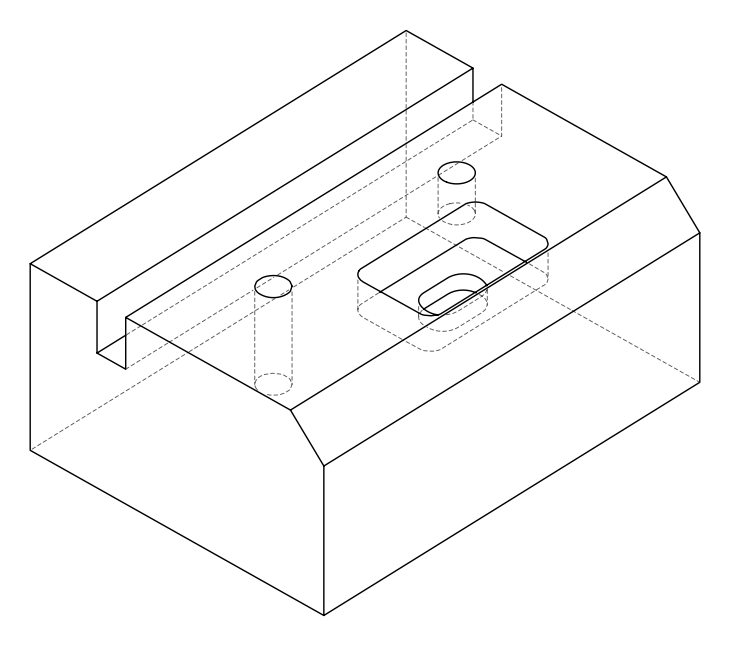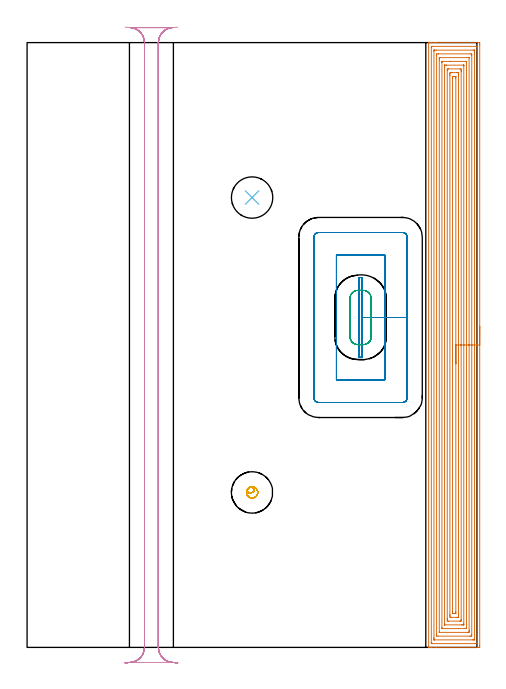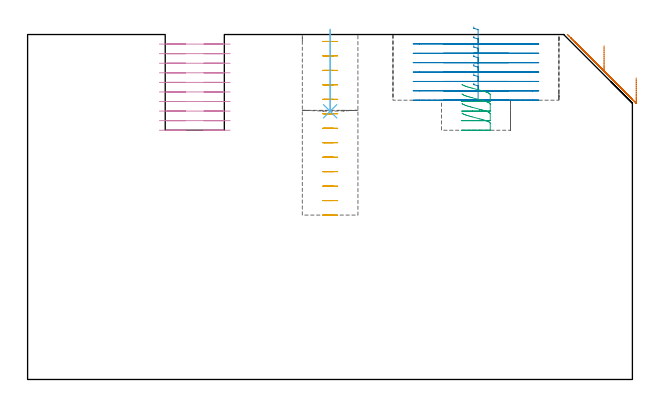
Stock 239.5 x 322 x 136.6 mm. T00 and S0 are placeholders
(PLAN: 6 operations, 2 tool changes, 52.2 min)
(1 AREA_MILL | FG_CHAMFER_SURFACE | UGT0205_001 | 26.15 min | 119109 mm3)
(2 MILL_RECTANGULAR_POCKET | POCKET_RECTANGULAR_STRAIGHT | NXT0201_012 | Follow Part, ap 4, ae 75% | 8.79 min | 179485 mm3)
(3 MILL_RECTANGULAR_POCKET_1 | POCKET_RECTANGULAR_STRAIGHT_1 | NXT0201_012 | Follow Part, ap 4, ae 75% | 1.02 min | 13045 mm3)
(4 MILL_RECTANGULAR_SLOT | SLOT_RECTANGULAR | NXT0201_012 | Follow Part, ap 4, ae 75% | 14.59 min | 285556 mm3)
(5 MILL_BLIND_HOLE_FROM_SOLID_MATERIAL | STEP1POCKET | NXT0201_012 | Spiral | 1.57 min | 27178 mm3)
(6 INDEXABLE_INSERT_DRILL_BLIND_HOLE_FROM_SOLID | STEP1POCKET_1 | NXT0302_015 | 0.13 min | 11463 mm3)
(TOOL UGT0205_001 | Chamfer Mill 20 x 3 x 45 deg. | D20 FL50 Z2)
(TOOL NXT0201_012 | ENDMILL 16mm [2P460-1600-NA 1630] | D16 FL38 Z6)
(TOOL NXT0302_015 | Index. Insert Drill 22mm [880-D2200L25-03] | D22 PA176 FL66 Z2)
(OP 1 AREA_MILL)
G17 G21 G94 G90
T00 M6
G54
G17 G0 G90 X241. Y171. S1061 M3
G43 Z146.6 H0
Z119.4
G94 G1 Y170.962 Z118.528 F250.
Y170.848 Z117.664
Y170.659 Z116.812
Y170.397 Z115.98
Y170.063 Z115.174
Y169.66 Z114.4
Y169.191 Z113.664
Y168.66 Z112.972
Y168.071 Z112.329
Y167.428 Z111.74
Y166.736 Z111.208
Y166. Z110.74
Y165.226 Z110.337
Y164.42 Z110.003
Y163.588 Z109.741
Y162.736 Z109.552
Y161.872 Z109.438
Y161. Z109.4
Y0.882
X240.998 Y0.62 Z109.402
X240.992 Y0.007 Z109.406
X240.985 Y0.004 Z109.412
X240.368 Y0. Z110.029
X217.735 Z132.66
X215.326 Z135.069
X214.633 Z135.766
X214.289 Z136.11
X213.871 Z136.52
X213.803 Y0.01 Z136.588
X213.8 Y0.173 Z136.6
Y321.827
X213.803 Y321.99 Z136.588
X213.869 Y321.994 Z136.523
X214.29 Y322. Z136.11
X214.633 Z135.766
X215.326 Z135.069
X216.567 Z133.83
X217.115 Z133.28
X217.736 Z132.66
X240.368 Y321.999 Z110.029
X240.985 Y321.996 Z109.412
X240.992 Y321.993 Z109.406
X240.997 Y321.38 Z109.403
X241. Y320.749 Z109.4
Y161.
X239.586 Z110.814
X239.585 Y2.407 Z110.815
X239.584 Y2.297 Z110.816
X239.579 Y2.183 Z110.821
X239.569 Y2.01 Z110.831
X239.474 Y2.008 Z110.926
X238.985 Y2.001 Z111.415
X215.733 Y2. Z134.667
X215.326 Y2.002 Z135.074
X215.268 Y2.005 Z135.132
X215.234 Y2.01 Z135.166
X215.221 Y2.015 Z135.179
X215.219 Y2.071 Z135.181
X215.215 Y2.295 Z135.185
Y2.407
X215.214 Y2.519 Z135.186
X215.215 Y319.593 Z135.185
X215.216 Y319.703 Z135.184
X215.221 Y319.817 Z135.179
X215.231 Y319.99 Z135.169
X215.326 Y319.992 Z135.074
X215.815 Y319.999 Z134.585
X239.067 Y320. Z111.333
X239.474 Y319.998 Z110.926
X239.532 Y319.995 Z110.868
X239.566 Y319.99 Z110.834
X239.579 Y319.986 Z110.821
X239.581 Y319.929 Z110.819
X239.585 Y319.705 Z110.815
X239.586 Y319.593 Z110.814
Y319.481
Y161.
X238.172 Z112.228
X238.171 Y4.601 Z112.229
X238.17 Y4.194 Z112.23
X238.167 Y4.073 Z112.233
X238.165 Y4.021 Z112.235
X238.073 Y4.01 Z112.327
X237.877 Y4.002 Z112.523
X237.685 Y4.001 Z112.715
X236.985 Y4. Z113.415
X216.921 Y4.001 Z133.479
X216.792 Y4.003 Z133.608
X216.689 Y4.008 Z133.711
X216.635 Y4.013 Z133.765
X216.633 Y4.033 Z133.767
X216.631 Y4.194 Z133.769
X216.629 Y4.68 Z133.771
X216.628 Y5.087 Z133.772
X216.629 Y317.399 Z133.771
X216.63 Y317.806 Z133.77
X216.633 Y317.927 Z133.767
X216.635 Y317.979 Z133.765
X216.728 Y317.99 Z133.672
X216.923 Y317.998 Z133.477
X217.115 Y317.999 Z133.285
X217.815 Y318. Z132.585
X237.879 Y317.999 Z112.521
X238.008 Y317.997 Z112.392
X238.111 Y317.992 Z112.289
X238.165 Y317.987 Z112.235
X238.167 Y317.967 Z112.233
X238.169 Y317.806 Z112.231
X238.171 Y317.32 Z112.229
X238.172 Y316.913 Z112.228
Y161.
X236.757 Z113.643
Y6.874
X236.75 Y6.021 Z113.65
X235.896 Y6. Z114.504
X235.877 Z114.523
X218.884 Z131.516
X218.05 Y6.023 Z132.35
X218.043 Y6.841 Z132.357
Y315.126
X218.05 Y315.979 Z132.35
X218.904 Y316. Z131.496
X218.923 Z131.477
X235.916 Z114.484
X236.75 Y315.977 Z113.65
X236.757 Y315.159 Z113.643
Y161.
X235.343 Z115.057
Y9.214
X235.34 Y8.661 Z115.06
X235.336 Y8.327 Z115.064
X235.326 Y8.01 Z115.074
X235.002 Y8.004 Z115.398
X234.768 Y8.001 Z115.632
X219.564 Z130.836
X219.481 Y8.007 Z130.919
X219.464 Y8.01 Z130.936
X219.461 Y8.016 Z130.939
X219.459 Y8.029 Z130.941
X219.458 Y8.108 Z130.942
X219.457 Y312.786 Z130.943
X219.46 Y313.339 Z130.94
X219.464 Y313.673 Z130.936
X219.474 Y313.99 Z130.926
X219.798 Y313.996 Z130.602
X220.032 Y313.999 Z130.368
X235.236 Z115.164
X235.319 Y313.993 Z115.081
X235.336 Y313.99 Z115.064
X235.339 Y313.984 Z115.061
X235.341 Y313.971 Z115.059
X235.342 Y313.892 Z115.058
X235.343 Y161. Z115.057
X233.929 Z116.471
Y10.627
X233.928 Y10.448 Z116.472
X233.924 Y10.091 Z116.476
X233.922 Y10.011 Z116.478
X233.811 Y10.006 Z116.589
X233.66 Y10.002 Z116.74
X229.636 Y10. Z120.764
X221.14 Y10.001 Z129.26
X220.933 Y10.006 Z129.467
X220.889 Y10.01 Z129.511
X220.878 Y10.014 Z129.522
X220.876 Y10.031 Z129.524
X220.873 Y10.078 Z129.527
X220.871 Y10.269 Z129.529
Y10.448
Y311.373
X220.872 Y311.552 Z129.528
X220.876 Y311.909 Z129.524
X220.878 Y311.989 Z129.522
X220.989 Y311.994 Z129.411
X221.14 Y311.998 Z129.26
X225.164 Y312. Z125.236
X233.66 Y311.999 Z116.74
X233.867 Y311.994 Z116.533
X233.911 Y311.99 Z116.489
X233.922 Y311.986 Z116.478
X233.924 Y311.969 Z116.476
X233.927 Y311.922 Z116.473
X233.929 Y311.731 Z116.471
Y311.552
Y161.
X232.515 Z117.885
Y12.933
X232.512 Y12.235 Z117.888
X232.51 Y12.044 Z117.89
X232.508 Y12.019 Z117.892
X232.494 Y12.01 Z117.906
X232.436 Y12.006 Z117.964
X232.319 Y12.003 Z118.081
X231.66 Y12. Z118.74
X231.425 Z118.975
X222.403 Z127.997
X222.34 Y12.002 Z128.06
X222.299 Y12.006 Z128.101
X222.292 Y12.009 Z128.108
X222.289 Y12.015 Z128.111
X222.287 Y12.04 Z128.113
X222.286 Y12.235 Z128.114
X222.285 Y12.431 Z128.115
Y309.067
X222.288 Y309.765 Z128.112
X222.29 Y309.956 Z128.11
X222.292 Y309.981 Z128.108
X222.306 Y309.99 Z128.094
X222.364 Y309.994 Z128.036
X222.481 Y309.997 Z127.919
X223.14 Y310. Z127.26
X223.375 Z127.025
X232.397 Z118.003
X232.46 Y309.998 Z117.94
X232.501 Y309.994 Z117.899
X232.508 Y309.991 Z117.892
X232.511 Y309.985 Z117.889
X232.513 Y309.96 Z117.887
X232.514 Y309.765 Z117.886
X232.515 Y309.569 Z117.885
Y161.
X231.1 Z119.3
Y14.916
X231.098 Y14.349 Z119.302
X231.093 Y14.022 Z119.307
X230.552 Y14. Z119.848
X230.53 Z119.87
X224.27 Y14.001 Z126.13
X223.707 Y14.022 Z126.693
X223.701 Y14.59 Z126.699
X223.7 Y14.916 Z126.7
Y15.485
Y307.084
X223.702 Y307.651 Z126.698
X223.707 Y307.978 Z126.693
X224.248 Y308. Z126.152
X224.27 Z126.13
X230.53 Y307.999 Z119.87
X231.093 Y307.978 Z119.307
X231.099 Y307.41 Z119.301
X231.1 Y307.084 Z119.3
X231.101 Y306.515 Z119.299
X231.1 Y161. Z119.3
X229.686 Z120.714
Y17.546
X229.684 Y16.703 Z120.716
X229.682 Y16.656 Z120.718
X229.636 Y16.01 Z120.764
X229.441 Y16.004 Z120.959
X228.742 Y16.001 Z121.658
X228.55 Y16. Z121.85
X225.866 Y16.001 Z124.534
X225.164 Y16.01 Z125.236
X225.118 Y16.703 Z125.282
X225.116 Y16.751 Z125.284
X225.114 Y17.596 Z125.286
Y304.454
X225.116 Y305.297 Z125.284
X225.118 Y305.344 Z125.282
X225.164 Y305.99 Z125.236
X225.359 Y305.996 Z125.041
X226.058 Y305.999 Z124.342
X226.25 Y306. Z124.15
X228.934 Y305.999 Z121.466
X229.636 Y305.99 Z120.764
X229.682 Y305.297 Z120.718
X229.684 Y305.249 Z120.716
X229.686 Y304.404 Z120.714
Y161.
X228.272 Z122.128
Y18.959
X228.27 Y18.49 Z122.13
X228.267 Y18.07 Z122.133
X228.265 Y18.014 Z122.135
X228.214 Y18.01 Z122.186
X228.092 Y18.005 Z122.308
X227.847 Y18.002 Z122.553
X227.443 Y18. Z122.957
X226.953 Y18.001 Z123.447
X226.545 Y18.004 Z123.855
X226.534 Y18.011 Z123.866
X226.532 Y18.017 Z123.868
X226.529 Y18.49 Z123.871
X226.528 Y18.914 Z123.872
Y303.041
X226.53 Y303.51 Z123.87
X226.533 Y303.93 Z123.867
X226.535 Y303.986 Z123.865
X226.586 Y303.99 Z123.814
X226.708 Y303.995 Z123.692
X226.953 Y303.998 Z123.447
X227.357 Y304. Z123.043
X227.847 Y303.999 Z122.553
X228.255 Y303.996 Z122.145
X228.266 Y303.989 Z122.134
X228.268 Y303.983 Z122.132
X228.271 Y303.51 Z122.129
X228.272 Y303.086 Z122.128
Y161.
Y160.128 Z122.166
Y159.263 Z122.28
Y158.412 Z122.469
Y157.58 Z122.731
Y156.774 Z123.065
Y156. Z123.468
Y155.264 Z123.936
Y154.572 Z124.467
Y153.929 Z125.057
Y153.34 Z125.7
Y152.808 Z126.392
Y152.34 Z127.128
Y151.937 Z127.902
Y151.603 Z128.708
Y151.341 Z129.54
Y151.152 Z130.391
Y151.038 Z131.256
Y151. Z132.128
G0 Z146.6
M5
M2
(OP 2 MILL_RECTANGULAR_POCKET)
G17 G21 G94 G90
T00 M6
G54
G17 G0 G90 X176.7 Y156.508 S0 M3
G43 Z146.6 H1
Z139.6
G94 G1 Y154.4 Z139.035 F250.
X178.4 Z138.58
Y175.65 Z132.886
Y196.9 F500.
X176.7
Y154.4
X178.4
Y175.65
X190.4
Y208.9
X164.7
Y142.4
X190.4
Y175.65
X202.4
Y218.4
G3 X199.9 Y220.9 R2.5
G1 X155.2
G3 X152.7 Y218.4 R2.5
G1 Y132.9
G3 X155.2 Y130.4 R2.5
G1 X199.9
G3 X202.4 Y132.9 R2.5
G1 Y175.65
Y176.65
G0 X176.7 Y156.508 Z135.886
G1 Y154.4 Z135.321 F250.
X178.4 Z134.865
Y175.65 Z129.171
Y196.9 F500.
X176.7
Y154.4
X178.4
Y175.65
X190.4
Y208.9
X164.7
Y142.4
X190.4
Y175.65
X202.4
Y218.4
G3 X199.9 Y220.9 R2.5
G1 X155.2
G3 X152.7 Y218.4 R2.5
G1 Y132.9
G3 X155.2 Y130.4 R2.5
G1 X199.9
G3 X202.4 Y132.9 R2.5
G1 Y175.65
Y176.65
G0 X176.7 Y156.508 Z132.171
G1 Y154.4 Z131.607 F250.
X178.4 Z131.151
Y175.65 Z125.457
Y196.9 F500.
X176.7
Y154.4
X178.4
Y175.65
X190.4
Y208.9
X164.7
Y142.4
X190.4
Y175.65
X202.4
Y218.4
G3 X199.9 Y220.9 R2.5
G1 X155.2
G3 X152.7 Y218.4 R2.5
G1 Y132.9
G3 X155.2 Y130.4 R2.5
G1 X199.9
G3 X202.4 Y132.9 R2.5
G1 Y175.65
Y176.65
G0 X176.7 Y156.508 Z128.457
G1 Y154.4 Z127.892 F250.
X178.4 Z127.437
Y175.65 Z121.743
Y196.9 F500.
X176.7
Y154.4
X178.4
Y175.65
X190.4
Y208.9
X164.7
Y142.4
X190.4
Y175.65
X202.4
Y218.4
G3 X199.9 Y220.9 R2.5
G1 X155.2
G3 X152.7 Y218.4 R2.5
G1 Y132.9
G3 X155.2 Y130.4 R2.5
G1 X199.9
G3 X202.4 Y132.9 R2.5
G1 Y175.65
Y176.65
G0 X176.7 Y156.508 Z124.743
G1 Y154.4 Z124.178 F250.
X178.4 Z123.722
Y175.65 Z118.029
Y196.9 F500.
X176.7
Y154.4
X178.4
Y175.65
X190.4
Y208.9
X164.7
Y142.4
X190.4
Y175.65
X202.4
Y218.4
G3 X199.9 Y220.9 R2.5
G1 X155.2
G3 X152.7 Y218.4 R2.5
G1 Y132.9
G3 X155.2 Y130.4 R2.5
G1 X199.9
G3 X202.4 Y132.9 R2.5
G1 Y175.65
Y176.65
G0 X176.7 Y156.508 Z121.029
G1 Y154.4 Z120.464 F250.
X178.4 Z120.008
Y175.65 Z114.314
Y196.9 F500.
X176.7
Y154.4
X178.4
Y175.65
X190.4
Y208.9
X164.7
Y142.4
X190.4
Y175.65
X202.4
Y218.4
G3 X199.9 Y220.9 R2.5
G1 X155.2
G3 X152.7 Y218.4 R2.5
G1 Y132.9
G3 X155.2 Y130.4 R2.5
G1 X199.9
G3 X202.4 Y132.9 R2.5
G1 Y175.65
Y176.65
G0 X176.7 Y156.508 Z117.314
G1 Y154.4 Z116.749 F250.
X178.4 Z116.294
Y175.65 Z110.6
Y196.9 F500.
X176.7
Y154.4
X178.4
Y175.65
X190.4
Y208.9
X164.7
Y142.4
X190.4
Y175.65
X202.4
Y218.4
G3 X199.9 Y220.9 R2.5
G1 X155.2
G3 X152.7 Y218.4 R2.5
G1 Y132.9
G3 X155.2 Y130.4 R2.5
G1 X199.9
G3 X202.4 Y132.9 R2.5
G1 Y175.65
Y176.65
G0 Z146.6
M5
M2
(OP 3 MILL_RECTANGULAR_POCKET_1)
G17 G21 G94 G90
T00 M6
G54
G17 G0 G90 X172.026 Y164.487 S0 M3
G43 Z146.6 H1
Z116.86
G94 G1 X172.109 Y164.161 Z116.77 F250.
X172.324 Y163.626 Z116.615
X172.609 Y163.125 Z116.461
X172.959 Y162.667 Z116.306
X173.367 Y162.259 Z116.152
X173.825 Y161.909 Z115.997
X174.326 Y161.624 Z115.843
X174.861 Y161.409 Z115.688
X175.42 Y161.266 Z115.534
X175.993 Y161.2 Z115.379
X179.107 Z114.545
X179.68 Y161.266 Z114.39
X180.239 Y161.409 Z114.236
X180.774 Y161.624 Z114.081
X181.275 Y161.909 Z113.927
X181.733 Y162.259 Z113.772
X182.141 Y162.667 Z113.618
X182.491 Y163.125 Z113.463
X182.776 Y163.626 Z113.309
X182.991 Y164.161 Z113.154
X183.134 Y164.72 Z113.
X183.2 Y165.293 Z112.845
Y175.65 Z110.07
Y185.8 F500.
G3 X178.9 Y190.1 R4.3
G1 X176.2
G3 X171.9 Y185.8 R4.3
G1 Y165.5
G3 X176.2 Y161.2 R4.3
G1 X178.9
G3 X183.2 Y165.5 R4.3
G1 Y175.65
Y176.65
G0 X172.026 Y164.487 Z113.07
G1 X172.109 Y164.161 Z112.98 F250.
X172.324 Y163.626 Z112.825
X172.609 Y163.125 Z112.671
X172.959 Y162.667 Z112.516
X173.367 Y162.259 Z112.362
X173.825 Y161.909 Z112.207
X174.326 Y161.624 Z112.053
X174.861 Y161.409 Z111.898
X175.42 Y161.266 Z111.744
X175.993 Y161.2 Z111.589
X179.107 Z110.755
X179.68 Y161.266 Z110.6
X180.239 Y161.409 Z110.446
X180.774 Y161.624 Z110.291
X181.275 Y161.909 Z110.137
X181.733 Y162.259 Z109.982
X182.141 Y162.667 Z109.828
X182.491 Y163.125 Z109.673
X182.776 Y163.626 Z109.519
X182.991 Y164.161 Z109.364
X183.134 Y164.72 Z109.21
X183.2 Y165.293 Z109.055
Y175.65 Z106.28
Y185.8 F500.
G3 X178.9 Y190.1 R4.3
G1 X176.2
G3 X171.9 Y185.8 R4.3
G1 Y165.5
G3 X176.2 Y161.2 R4.3
G1 X178.9
G3 X183.2 Y165.5 R4.3
G1 Y175.65
Y176.65
G0 X172.026 Y164.487 Z109.28
G1 X172.109 Y164.161 Z109.19 F250.
X172.324 Y163.626 Z109.035
X172.609 Y163.125 Z108.881
X172.959 Y162.667 Z108.726
X173.367 Y162.259 Z108.572
X173.825 Y161.909 Z108.417
X174.326 Y161.624 Z108.263
X174.861 Y161.409 Z108.108
X175.42 Y161.266 Z107.954
X175.993 Y161.2 Z107.799
X179.107 Z106.965
X179.68 Y161.266 Z106.81
X180.239 Y161.409 Z106.656
X180.774 Y161.624 Z106.501
X181.275 Y161.909 Z106.347
X181.733 Y162.259 Z106.192
X182.141 Y162.667 Z106.038
X182.491 Y163.125 Z105.883
X182.776 Y163.626 Z105.729
X182.991 Y164.161 Z105.574
X183.134 Y164.72 Z105.42
X183.2 Y165.293 Z105.265
Y175.65 Z102.49
Y185.8 F500.
G3 X178.9 Y190.1 R4.3
G1 X176.2
G3 X171.9 Y185.8 R4.3
G1 Y165.5
G3 X176.2 Y161.2 R4.3
G1 X178.9
G3 X183.2 Y165.5 R4.3
G1 Y175.65
Y176.65
G0 X172.026 Y164.487 Z105.49
G1 X172.109 Y164.161 Z105.4 F250.
X172.324 Y163.626 Z105.245
X172.609 Y163.125 Z105.091
X172.959 Y162.667 Z104.936
X173.367 Y162.259 Z104.782
X173.825 Y161.909 Z104.627
X174.326 Y161.624 Z104.473
X174.861 Y161.409 Z104.318
X175.42 Y161.266 Z104.164
X175.993 Y161.2 Z104.009
X179.107 Z103.175
X179.68 Y161.266 Z103.02
X180.239 Y161.409 Z102.866
X180.774 Y161.624 Z102.711
X181.275 Y161.909 Z102.557
X181.733 Y162.259 Z102.402
X182.141 Y162.667 Z102.248
X182.491 Y163.125 Z102.093
X182.776 Y163.626 Z101.939
X182.991 Y164.161 Z101.784
X183.134 Y164.72 Z101.63
X183.2 Y165.293 Z101.475
Y175.65 Z98.7
Y185.8 F500.
G3 X178.9 Y190.1 R4.3
G1 X176.2
G3 X171.9 Y185.8 R4.3
G1 Y165.5
G3 X176.2 Y161.2 R4.3
G1 X178.9
G3 X183.2 Y165.5 R4.3
G1 Y175.65
Y176.65
G0 Z146.6
M5
M2
(OP 4 MILL_RECTANGULAR_SLOT)
G17 G21 G94 G90
T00 M6
G54
G17 G0 G90 X80.197 Y-8.23 S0 M3
G43 Z146.6 H1
Z132.81
G94 G1 X77.208 Y-7.97 F250.
G2 X69.9 Y0. R8. F500.
G1 Y322.
G2 X77.208 Y329.97 R8.
G1 Y330.
X55.192
Y329.97
G2 X62.5 Y322. R8.
G1 Y0.
G2 X55.192 Y-7.97 R8.
G1 X52.203 Y-8.23 F250.
G0 X80.197 Z129.02
G1 X77.208 Y-7.97
G2 X69.9 Y0. R8. F500.
G1 Y322.
G2 X77.208 Y329.97 R8.
G1 Y330.
X55.192
Y329.97
G2 X62.5 Y322. R8.
G1 Y0.
G2 X55.192 Y-7.97 R8.
G1 X52.203 Y-8.23 F250.
G0 X80.197 Z125.23
G1 X77.208 Y-7.97
G2 X69.9 Y0. R8. F500.
G1 Y322.
G2 X77.208 Y329.97 R8.
G1 Y330.
X55.192
Y329.97
G2 X62.5 Y322. R8.
G1 Y0.
G2 X55.192 Y-7.97 R8.
G1 X52.203 Y-8.23 F250.
G0 X80.197 Z121.44
G1 X77.208 Y-7.97
G2 X69.9 Y0. R8. F500.
G1 Y322.
G2 X77.208 Y329.97 R8.
G1 Y330.
X55.192
Y329.97
G2 X62.5 Y322. R8.
G1 Y0.
G2 X55.192 Y-7.97 R8.
G1 X52.203 Y-8.23 F250.
G0 X80.197 Z117.65
G1 X77.208 Y-7.97
G2 X69.9 Y0. R8. F500.
G1 Y322.
G2 X77.208 Y329.97 R8.
G1 Y330.
X55.192
Y329.97
G2 X62.5 Y322. R8.
G1 Y0.
G2 X55.192 Y-7.97 R8.
G1 X52.203 Y-8.23 F250.
G0 X80.197 Z113.86
G1 X77.208 Y-7.97
G2 X69.9 Y0. R8. F500.
G1 Y322.
G2 X77.208 Y329.97 R8.
G1 Y330.
X55.192
Y329.97
G2 X62.5 Y322. R8.
G1 Y0.
G2 X55.192 Y-7.97 R8.
G1 X52.203 Y-8.23 F250.
G0 X80.197 Z110.07
G1 X77.208 Y-7.97
G2 X69.9 Y0. R8. F500.
G1 Y322.
G2 X77.208 Y329.97 R8.
G1 Y330.
X55.192
Y329.97
G2 X62.5 Y322. R8.
G1 Y0.
G2 X55.192 Y-7.97 R8.
G1 X52.203 Y-8.23 F250.
G0 X80.197 Z106.28
G1 X77.208 Y-7.97
G2 X69.9 Y0. R8. F500.
G1 Y322.
G2 X77.208 Y329.97 R8.
G1 Y330.
X55.192
Y329.97
G2 X62.5 Y322. R8.
G1 Y0.
G2 X55.192 Y-7.97 R8.
G1 X52.203 Y-8.23 F250.
G0 X80.197 Z102.49
G1 X77.208 Y-7.97
G2 X69.9 Y0. R8. F500.
G1 Y322.
G2 X77.208 Y329.97 R8.
G1 Y330.
X55.192
Y329.97
G2 X62.5 Y322. R8.
G1 Y0.
G2 X55.192 Y-7.97 R8.
G1 X52.203 Y-8.23 F250.
G0 Z146.6
Y330.23
Z98.7
G1 X55.192 Y329.97
G2 X62.5 Y322. R8. F500.
G1 Y0.
G2 X54.9 Y-7.99 R8.
G1 Y-8.
X77.5
Y-7.99
G2 X69.9 Y0. R8.
G1 Y322.
G2 X77.208 Y329.97 R8.
G1 X80.197 Y330.23 F250.
G0 Z146.6
M5
M2
(OP 5 MILL_BLIND_HOLE_FROM_SOLID_MATERIAL)
G17 G21 G94 G90
T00 M6
G54
G17 G0 G90 X119.8 Y82.5 S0 M3
G43 Z146.6 H1
Z133.869
G94 G3 X120.679 Y84.621 R1.243 F250.
X117.679 Y84.621 R2.121
X117.679 Y80.379 R3.
X117.679 Y84.621 R-3.
X117.679 Y82.5 R1.5
X119.8 Y82.5 R1.5
G0 Z128.138
G3 X120.679 Y84.621 R1.243
X117.679 Y84.621 R2.121
X117.679 Y80.379 R3.
X117.679 Y84.621 R-3.
X117.679 Y82.5 R1.5
X119.8 Y82.5 R1.5
G0 Z122.408
G3 X120.679 Y84.621 R1.243
X117.679 Y84.621 R2.121
X117.679 Y80.379 R3.
X117.679 Y84.621 R-3.
X117.679 Y82.5 R1.5
X119.8 Y82.5 R1.5
G0 Z116.677
G3 X120.679 Y84.621 R1.243
X117.679 Y84.621 R2.121
X117.679 Y80.379 R3.
X117.679 Y84.621 R-3.
X117.679 Y82.5 R1.5
X119.8 Y82.5 R1.5
G0 Z110.946
G3 X120.679 Y84.621 R1.243
X117.679 Y84.621 R2.121
X117.679 Y80.379 R3.
X117.679 Y84.621 R-3.
X117.679 Y82.5 R1.5
X119.8 Y82.5 R1.5
G0 Z105.215
G3 X120.679 Y84.621 R1.243
X117.679 Y84.621 R2.121
X117.679 Y80.379 R3.
X117.679 Y84.621 R-3.
X117.679 Y82.5 R1.5
X119.8 Y82.5 R1.5
G0 Z99.485
G3 X120.679 Y84.621 R1.243
X117.679 Y84.621 R2.121
X117.679 Y80.379 R3.
X117.679 Y84.621 R-3.
X117.679 Y82.5 R1.5
X119.8 Y82.5 R1.5
G0 Z93.754
G3 X120.679 Y84.621 R1.243
X117.679 Y84.621 R2.121
X117.679 Y80.379 R3.
X117.679 Y84.621 R-3.
X117.679 Y82.5 R1.5
X119.8 Y82.5 R1.5
G0 Z88.023
G3 X120.679 Y84.621 R1.243
X117.679 Y84.621 R2.121
X117.679 Y80.379 R3.
X117.679 Y84.621 R-3.
X117.679 Y82.5 R1.5
X119.8 Y82.5 R1.5
G0 Z82.292
G3 X120.679 Y84.621 R1.243
X117.679 Y84.621 R2.121
X117.679 Y80.379 R3.
X117.679 Y84.621 R-3.
X117.679 Y82.5 R1.5
X119.8 Y82.5 R1.5
G0 Z76.562
G3 X120.679 Y84.621 R1.243
X117.679 Y84.621 R2.121
X117.679 Y80.379 R3.
X117.679 Y84.621 R-3.
X117.679 Y82.5 R1.5
X119.8 Y82.5 R1.5
G0 Z70.831
G3 X120.679 Y84.621 R1.243
X117.679 Y84.621 R2.121
X117.679 Y80.379 R3.
X117.679 Y84.621 R-3.
X117.679 Y82.5 R1.5
X119.8 Y82.5 R1.5
G0 Z65.1
G3 X120.679 Y84.621 R1.243
X117.679 Y84.621 R2.121
X117.679 Y80.379 R3.
X117.679 Y84.621 R-3.
X117.679 Y82.5 R1.5
X119.8 Y82.5 R1.5
G0 Z146.6
M5
M2
(OP 6 INDEXABLE_INSERT_DRILL_BLIND_HOLE_FROM_SOLID)
G17 G21 G94 G90
T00 M6
G54
G17 G0 G90 X119.8 Y239.5 S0 M3
G43 Z146.6 H1
G94 G81 G98 Z106.2 F250. R138.6
G80
M5
M2
